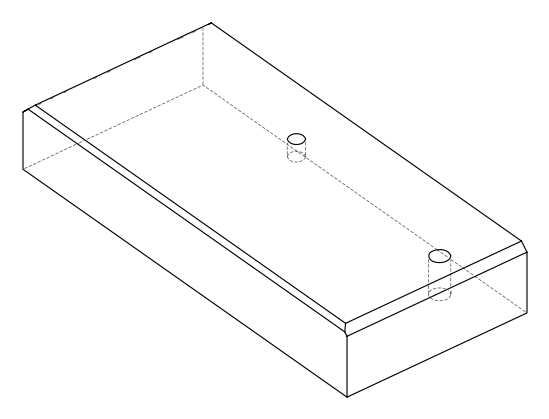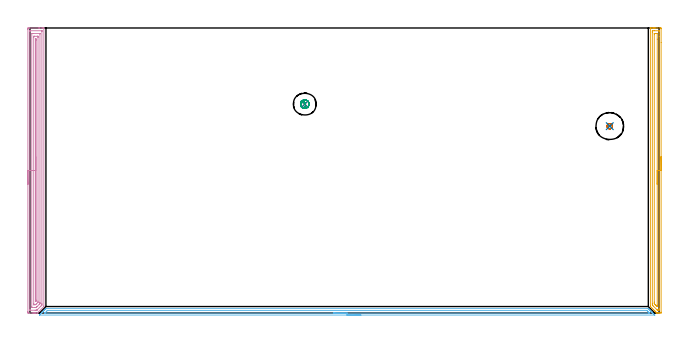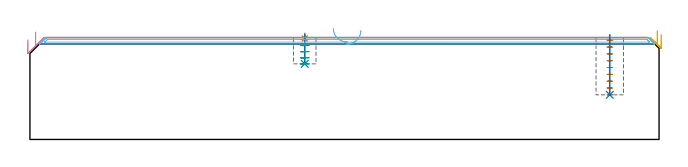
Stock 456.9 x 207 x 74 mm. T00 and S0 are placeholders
(PLAN: 8 operations, 5 tool changes, 22.4 min)
(1 SPOT_DRILL | STEP1POCKET | NXT0321_9005460120000 | 0.03 min | 3 mm3)
(2 DRILL_BLIND_HOLE_INTO_CENTER | STEP1POCKET | NXT0301_128 | 0.09 min | 2026 mm3)
(3 MILL_ROUGH_BLIND_HOLE_CONTOUR | STEP1POCKET | NXT0201_010 | Spiral | 0.65 min | 1951 mm3)
(4 AREA_MILL | FG_CHAMFER_SURFACE | UGT0205_001 | 8.41 min | 13927 mm3)
(5 AREA_MILL_1 | FG_CHAMFER_SURFACE_1 | UGT0205_001 | 5.15 min | 6290 mm3)
(6 AREA_MILL_2 | FG_CHAMFER_SURFACE_2 | UGT0205_001 | 7.26 min | 4872 mm3)
(7 MILL_BLIND_HOLE_FROM_SOLID_MATERIAL | STEP1POCKET_1 | NXT0201_012 | Spiral | 0.67 min | 12930 mm3)
(8 BORE_BLIND_HOLE | STEP1POCKET_1 | UGT0332_076 | 0.18 min | 0 mm3)
(TOOL NXT0321_9005460120000 | NC Spot Drill, 142deg, 12mm, Carbide, Uncoated | D12 PA142 FL30 Z2)
(TOOL NXT0301_128 | Carbide Drill 12mm [861.1-1200-036A1-GP GC34] | D12 PA150 FL37.4 Z2)
(TOOL NXT0201_010 | ENDMILL 10mm [2P460-1000-NA 1630] | D10 FL30 Z6)
(TOOL UGT0205_001 | Chamfer Mill 20 x 3 x 45 deg. | D20 FL50 Z2)
(TOOL NXT0201_012 | ENDMILL 16mm [2P460-1600-NA 1630] | D16 FL38 Z6)
(TOOL UGT0332_076 | 19.75 mm Rough Boring Bar | D19.75)
(OP 1 SPOT_DRILL)
G17 G21 G94 G90
T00 M6
G54
G17 G0 G90 X199.6 Y151.7 S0 M3
G43 Z84. H0
G94 G81 G98 Z73.298 F250. R77.
G80
M5
M2
(OP 2 DRILL_BLIND_HOLE_INTO_CENTER)
G17 G21 G94 G90
T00 M6
G54
G17 G0 G90 X199.6 Y151.7 S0 M3
G43 Z84. H1
G94 G81 G98 Z54.9 F250. R76.
G80
M5
M2
(OP 3 MILL_ROUGH_BLIND_HOLE_CONTOUR)
G17 G21 G94 G90
T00 M6
G54
G17 G0 G90 X199.6 Y151.7 S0 M3
G43 Z84. H1
Z72.58
G94 G3 X200.053 Y152.39 R0.494 F250.
X198.974 Y153.145 R1.257
X196.912 Y151.848 R2.094
X197.444 Y149.404 R2.207
X201.896 Y149.544 R3.15
X197.444 Y149.404 R-3.15
X199.67 Y149.474 R1.575
X199.6 Y151.7 R1.575
G0 Z68.16
G3 X200.053 Y152.39 R0.494
X198.974 Y153.145 R1.257
X196.912 Y151.848 R2.094
X197.444 Y149.404 R2.207
X201.896 Y149.544 R3.15
X197.444 Y149.404 R-3.15
X199.67 Y149.474 R1.575
X199.6 Y151.7 R1.575
G0 Z63.74
G3 X200.053 Y152.39 R0.494
X198.974 Y153.145 R1.257
X196.912 Y151.848 R2.094
X197.444 Y149.404 R2.207
X201.896 Y149.544 R3.15
X197.444 Y149.404 R-3.15
X199.67 Y149.474 R1.575
X199.6 Y151.7 R1.575
G0 Z59.32
G3 X200.053 Y152.39 R0.494
X198.974 Y153.145 R1.257
X196.912 Y151.848 R2.094
X197.444 Y149.404 R2.207
X201.896 Y149.544 R3.15
X197.444 Y149.404 R-3.15
X199.67 Y149.474 R1.575
X199.6 Y151.7 R1.575
G0 Z54.9
G3 X200.053 Y152.39 R0.494
X198.974 Y153.145 R1.257
X196.912 Y151.848 R2.094
X197.444 Y149.404 R2.207
X201.896 Y149.544 R3.15
X197.444 Y149.404 R-3.15
X199.67 Y149.474 R1.575
X199.6 Y151.7 R1.575
G0 Z84.
M5
M2
(OP 4 AREA_MILL)
G17 G21 G94 G90
T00 M6
G54
G17 G0 G90 X-1.5 Y93.5 S1061 M3
G43 Z84. H0
Z72.4
G94 G1 Y93.538 Z71.528 F250.
Y93.652 Z70.663
Y93.841 Z69.812
Y94.103 Z68.98
Y94.437 Z68.174
Y94.84 Z67.4
Y95.308 Z66.664
Y95.84 Z65.972
Y96.429 Z65.329
Y97.072 Z64.739
Y97.764 Z64.208
Y98.5 Z63.74
Y99.274 Z63.337
Y100.08 Z63.003
Y100.912 Z62.741
Y101.764 Z62.552
Y102.628 Z62.438
Y103.5 Z62.4
Y206.02
X-1.499 Y206.414 Z62.401
X-1.494 Y206.906 Z62.403
X-1.491 Y206.992 Z62.406
X-1.007 Y206.996 Z62.89
X-0.425 Y207. Z63.471
X6.069 Z69.963
X6.675 Z70.573
X6.953 Z70.85
X8.722 Z72.617
X9.278 Z73.177
X9.607 Z73.506
X9.79 Z73.689
X10.085 Y206.993 Z73.976
X10.097 Y206.991 Z73.988
X10.1 Y206.86 Z74.
Y5.041
X10.098 Y4.705 Z73.986
X10.056 Y4.655 Z73.955
X5.689 Y0.289 Z69.588
X5.479 Y0.082 Z69.378
X5.404 Y0.01 Z69.302
X5.193 Y0. Z69.093
X4.3 Z68.199
X3.972 Z67.871
X3.415 Z67.311
X3.137 Z67.034
X2.531 Z66.428
X2.253 Z66.15
X1.647 Z65.541
X-1.007 Y0.001 Z62.889
X-1.232 Y0.003 Z62.664
X-1.491 Y0.008 Z62.405
X-1.494 Y0.094 Z62.403
X-1.499 Y0.586 Z62.401
X-1.5 Y1.083 Z62.4
Y103.5
X-0.086 Z63.814
Y204.632
X-0.084 Y204.846 Z63.816
X-0.081 Y204.952 Z63.819
X-0.079 Y204.975 Z63.821
X-0.069 Y204.99 Z63.831
X0.032 Y204.993 Z63.932
X0.398 Y204.999 Z64.298
X8.358 Z72.258
X8.57 Y204.994 Z72.47
X8.657 Y204.99 Z72.557
X8.679 Y204.98 Z72.579
X8.681 Y204.942 Z72.581
X8.684 Y204.851 Z72.584
X8.686 Y204.669 Z72.586
Y204.632
Y6.86
X8.684 Y5.971 Z72.584
X8.682 Y5.932 Z72.582
X8.665 Y5.727 Z72.565
X8.53 Y5.586 Z72.43
X8.357 Y5.409 Z72.257
X7.991 Y5.041 Z71.891
X5.318 Y2.368 Z69.218
X5.184 Y2.234 Z69.084
X5.033 Y2.086 Z68.933
X4.977 Y2.034 Z68.877
X4.953 Y2.014 Z68.853
X4.924 Y2.01 Z68.824
X4.663 Y2.002 Z68.563
X4.3 Y2.001 Z68.2
X3.78 Y2. Z67.68
X0.241 Y2.001 Z64.141
X0.03 Y2.006 Z63.93
X-0.057 Y2.01 Z63.843
X-0.079 Y2.02 Z63.821
X-0.081 Y2.058 Z63.819
X-0.084 Y2.149 Z63.816
X-0.086 Y2.331 Z63.814
Y2.368
Y103.5
X1.328 Z65.228
X1.329 Y202.85 Z65.229
X1.33 Y202.93 Z65.23
X1.333 Y202.969 Z65.233
X1.334 Y202.983 Z65.234
X1.351 Y202.99 Z65.251
X1.5 Y202.998 Z65.4
X1.647 Y202.999 Z65.547
X2.382 Y203. Z66.282
X6.953 Y202.999 Z70.853
X7.102 Y202.996 Z71.002
X7.2 Y202.992 Z71.1
X7.265 Y202.986 Z71.165
X7.267 Y202.956 Z71.167
X7.269 Y202.85 Z71.169
X7.271 Y202.53 Z71.171
Y7.714
X7.27 Y7.394 Z71.17
X7.266 Y6.823 Z71.166
X7.265 Y6.787 Z71.165
X7.244 Y6.755 Z71.144
X7.198 Y6.703 Z71.098
X7.137 Y6.638 Z71.037
X6.953 Y6.453 Z70.853
X6.694 Y6.193 Z70.594
X5.184 Y4.683 Z69.084
X4.918 Y4.418 Z68.818
X4.648 Y4.15 Z68.548
X4.53 Y4.04 Z68.43
X4.496 Y4.01 Z68.396
X4.445 Y4.004 Z68.345
X4.3 Y4.002 Z68.2
X3.564 Y4. Z67.464
X1.795 Z65.695
X1.647 Y4.001 Z65.547
X1.498 Y4.004 Z65.398
X1.399 Y4.008 Z65.299
X1.335 Y4.014 Z65.235
X1.333 Y4.044 Z65.233
X1.331 Y4.15 Z65.231
X1.329 Y4.47 Z65.229
X1.328 Y103.5 Z65.228
X2.743 Z66.643
Y200.177
X2.747 Y200.851 Z66.647
X2.75 Y200.95 Z66.65
X2.757 Y200.99 Z66.657
X2.803 Y200.992 Z66.703
X3.007 Y200.996 Z66.907
X3.415 Y201. Z67.315
X3.483 Z67.383
X5.252 Z69.152
X5.613 Y200.998 Z69.513
X5.794 Y200.995 Z69.694
X5.838 Y200.99 Z69.738
X5.851 Y200.987 Z69.751
X5.852 Y200.973 Z69.752
X5.855 Y200.915 Z69.755
X5.857 Y200.391 Z69.757
Y200.177
X5.856 Y8.605 Z69.756
X5.852 Y7.932 Z69.752
X5.85 Y7.825 Z69.75
X5.754 Y7.714 Z69.654
X5.472 Y7.424 Z69.372
X4.874 Y6.823 Z68.774
X4.585 Y6.535 Z68.485
X4.3 Y6.254 Z68.2
X4.136 Y6.097 Z68.036
X4.026 Y6.01 Z67.926
X3.348 Y6. Z67.248
X2.986 Y6.002 Z66.886
X2.806 Y6.005 Z66.706
X2.762 Y6.01 Z66.662
X2.749 Y6.013 Z66.649
X2.747 Y6.026 Z66.647
X2.745 Y6.085 Z66.645
X2.743 Y6.61 Z66.643
Y6.823
Y103.5
X4.157 Z68.057
Y198.539
X4.158 Y198.683 Z68.058
X4.164 Y198.971 Z68.064
X4.166 Y198.992 Z68.066
X4.17 Y198.994 Z68.07
X4.187 Y198.998 Z68.087
X4.225 Y198.999 Z68.125
X4.3 Y198.998 Z68.2
X4.385 Y198.994 Z68.285
X4.432 Y198.99 Z68.332
X4.436 Y198.827 Z68.336
X4.441 Y198.539 Z68.341
X4.443 Y198.395 Z68.343
Y198.251
Y9.352
X4.442 Y9.208 Z68.342
X4.437 Y8.92 Z68.337
X4.435 Y8.845 Z68.335
X4.422 Y8.828 Z68.322
X4.387 Y8.788 Z68.287
X4.3 Y8.698 Z68.2
X4.253 Y8.652 Z68.153
X4.204 Y8.605 Z68.104
X4.182 Y8.592 Z68.082
X4.163 Y8.583 Z68.063
X4.16 Y8.605 Z68.06
X4.159 Y8.634 Z68.059
X4.157 Y8.749 Z68.057
Y103.5
Y104.372 Z68.095
Y105.236 Z68.209
Y106.088 Z68.398
Y106.92 Z68.66
Y107.726 Z68.994
Y108.5 Z69.397
Y109.236 Z69.865
Y109.928 Z70.396
Y110.571 Z70.986
Y111.16 Z71.629
Y111.692 Z72.321
Y112.16 Z73.057
Y112.563 Z73.831
Y112.897 Z74.637
Y113.159 Z75.469
Y113.348 Z76.32
Y113.462 Z77.185
Y113.5 Z78.057
G0 Z84.
M5
M2
(OP 5 AREA_MILL_1)
G17 G21 G94 G90
T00 M6
G54
G17 G0 G90 X458.4 Y113.5 S1061 M3
G43 Z84. H0
Z76.2
G94 G1 Y113.462 Z75.328 F250.
Y113.348 Z74.464
Y113.159 Z73.612
Y112.897 Z72.78
Y112.563 Z71.974
Y112.16 Z71.2
Y111.692 Z70.464
Y111.16 Z69.772
Y110.571 Z69.129
Y109.928 Z68.54
Y109.236 Z68.009
Y108.5 Z67.54
Y107.726 Z67.137
Y106.92 Z66.803
Y106.088 Z66.541
Y105.237 Z66.352
Y104.372 Z66.238
Y103.5 Z66.2
Y0.586
X458.398 Y0.338 Z66.202
X458.391 Y0.003 Z66.205
X458.284 Y0. Z66.314
X457.131 Z67.464
X456.58 Z68.019
X456.254 Z68.345
X455.377 Z69.223
X455.364 Z69.236
X455.302 Y0.01 Z69.297
X455.163 Y0.136 Z69.436
X454.733 Y0.567 Z69.867
X454.5 Y0.798 Z70.096
X453.895 Y1.405 Z70.705
X453.823 Y1.477 Z70.776
X453.623 Y1.675 Z70.973
X453.057 Y2.243 Z71.543
X452.932 Y2.368 Z71.667
X452.746 Y2.552 Z71.85
X452.219 Y3.081 Z72.381
X451.869 Y3.43 Z72.728
X450.954 Y4.345 Z73.644
X450.714 Y4.587 Z73.88
X450.599 Y4.706 Z73.983
X450.6 Y5.04 Z74.
Y206.86
X450.602 Y206.99 Z73.988
X450.721 Y206.997 Z73.872
X450.846 Y207. Z73.753
X451.543 Z73.057
X452.194 Z72.405
X452.746 Z71.85
X453.021 Z71.575
X453.623 Z70.974
X453.898 Z70.699
X454.497 Z70.097
X457.708 Z66.889
X458.009 Y206.996 Z66.588
X458.392 Y206.99 Z66.205
X458.396 Y206.807 Z66.202
X458.399 Y206.414 Z66.201
X458.4 Y196.406 Z66.2
Y103.5
X456.986 Z67.614
Y3.259
X456.984 Y2.518 Z67.616
X456.981 Y2.368 Z67.619
X456.971 Y2.01 Z67.629
X456.613 Y2.003 Z67.987
X456.254 Z68.346
X455.892 Y2.007 Z68.708
X455.79 Y2.01 Z68.81
X455.742 Y2.019 Z68.858
X455.715 Y2.043 Z68.885
X455.604 Y2.149 Z68.996
X455.382 Y2.368 Z69.218
X452.71 Y5.041 Z71.89
X452.021 Y5.777 Z72.579
X452.014 Y6.823 Z72.586
Y203.741
X452.016 Y204.482 Z72.584
X452.019 Y204.632 Z72.581
X452.029 Y204.99 Z72.571
X452.386 Y204.997 Z72.214
X453.623 Y205. Z70.977
X456.77 Z67.83
X456.922 Y204.999 Z67.678
X456.945 Y204.997 Z67.655
X456.969 Y204.991 Z67.631
X456.979 Y204.986 Z67.621
X456.98 Y204.969 Z67.62
X456.985 Y204.782 Z67.615
X456.986 Y200.752 Z67.614
Y103.5
X455.572 Z69.028
X455.571 Y5.734 Z69.029
X455.57 Y5.041 Z69.03
X455.569 Y4.846 Z69.031
X455.565 Y4.664 Z69.035
X455.377 Y4.834 Z69.223
X455.162 Y5.041 Z69.438
X454.5 Y5.699 Z70.1
X454.268 Y5.932 Z70.332
X453.623 Y6.583 Z70.977
X453.506 Y6.707 Z71.094
X453.45 Y6.768 Z71.15
X453.435 Y6.823 Z71.165
X453.433 Y7.016 Z71.167
X453.429 Y7.714 Z71.171
Y7.911
Y202.156
X453.431 Y202.85 Z71.169
X453.433 Y202.948 Z71.167
X453.435 Y202.989 Z71.165
X453.48 Y202.995 Z71.12
X453.623 Y202.997 Z70.977
X454.353 Y203. Z70.247
X455.23 Z69.37
X455.377 Y202.997 Z69.223
X455.524 Y202.992 Z69.076
X455.561 Y202.99 Z69.039
X455.565 Y202.967 Z69.035
X455.569 Y202.916 Z69.031
X455.57 Y202.85 Z69.03
X455.572 Y198.882 Z69.029
Y103.5 Z69.028
Y102.628 Z69.067
Y101.764 Z69.18
Y100.912 Z69.369
Y100.08 Z69.632
Y99.274 Z69.965
Y98.5 Z70.368
Y97.764 Z70.837
Y97.072 Z71.368
Y96.429 Z71.957
Y95.84 Z72.601
Y95.309 Z73.293
Y94.84 Z74.028
Y94.437 Z74.802
Y94.103 Z75.608
Y93.841 Z76.44
Y93.652 Z77.292
Y93.538 Z78.157
Y93.5 Z79.028
G0 Z84.
M5
M2
(OP 6 AREA_MILL_2)
G17 G21 G94 G90
T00 M6
G54
G17 G0 G90 X240.35 Y-1.5 S1061 M3
G43 Z84. H0
Z79.3
G94 G1 X240.312 Z78.428 F250.
X240.198 Z77.564
X240.009 Z76.712
X239.747 Z75.88
X239.413 Z75.074
X239.01 Z74.3
X238.541 Z73.564
X238.01 Z72.872
X237.421 Z72.229
X236.778 Z71.64
X236.086 Z71.109
X235.35 Z70.64
X234.576 Z70.237
X233.77 Z69.903
X232.938 Z69.641
X232.086 Z69.452
X231.222 Z69.338
X230.35 Z69.3
X7.134
X6.92 Y-1.494 Z69.303
X6.918 Y-1.493 Z69.304
X6.92 Y-1.479 Z69.318
X7.337 Y-1.063 Z69.737
X7.469 Y-0.93 Z69.867
X7.515 Y-0.885 Z69.914
X7.72 Y-0.679 Z70.12
X7.765 Y-0.633 Z70.164
X7.813 Y-0.587 Z70.212
X8.016 Y-0.384 Z70.415
X8.062 Y-0.337 Z70.46
X8.11 Y-0.289 Z70.51
X8.311 Y-0.088 Z70.711
X8.359 Y-0.04 Z70.757
X8.408 Y0.009 Z70.808
X8.607 Y0.207 Z71.006
X8.655 Y0.257 Z71.054
X8.706 Y0.306 Z71.105
X8.902 Y0.503 Z71.302
X8.952 Y0.553 Z71.35
X9.004 Y0.604 Z71.403
X9.198 Y0.799 Z71.598
X9.249 Y0.85 Z71.647
X9.301 Y0.902 Z71.701
X9.494 Y1.094 Z71.893
X9.545 Y1.147 Z71.943
X9.599 Y1.199 Z71.998
X9.789 Y1.39 Z72.189
X9.842 Y1.443 Z72.24
X9.897 Y1.497 Z72.296
X10.085 Y1.685 Z72.484
X10.138 Y1.74 Z72.537
X10.194 Y1.795 Z72.594
X10.38 Y1.981 Z72.78
X10.435 Y2.037 Z72.833
X10.492 Y2.093 Z72.892
X10.676 Y2.276 Z73.075
X10.732 Y2.333 Z73.13
X10.79 Y2.39 Z73.189
X10.971 Y2.572 Z73.371
X11.028 Y2.63 Z73.427
X11.087 Y2.689 Z73.486
X11.474 Y3.075 Z73.873
X11.523 Y3.123 Z73.922
X11.596 Y3.194 Z73.992
X11.981 Y3.2 Z74.
X448.719
X449.104 Y3.194 Z73.992
X449.177 Y3.123 Z73.922
X449.226 Y3.075 Z73.873
X449.612 Y2.689 Z73.486
X449.672 Y2.63 Z73.427
X449.729 Y2.572 Z73.371
X449.91 Y2.39 Z73.189
X449.968 Y2.333 Z73.13
X450.024 Y2.276 Z73.075
X450.208 Y2.093 Z72.892
X450.265 Y2.037 Z72.833
X450.32 Y1.981 Z72.78
X450.506 Y1.795 Z72.594
X450.562 Y1.74 Z72.537
X450.615 Y1.685 Z72.484
X450.803 Y1.497 Z72.296
X450.858 Y1.443 Z72.24
X450.911 Y1.39 Z72.189
X451.101 Y1.199 Z71.998
X451.155 Y1.147 Z71.943
X451.206 Y1.094 Z71.893
X451.399 Y0.902 Z71.701
X451.451 Y0.85 Z71.647
X451.502 Y0.799 Z71.598
X451.696 Y0.604 Z71.403
X451.748 Y0.553 Z71.35
X451.797 Y0.503 Z71.302
X451.994 Y0.306 Z71.105
X452.045 Y0.257 Z71.054
X452.093 Y0.207 Z71.006
X452.292 Y0.009 Z70.808
X452.341 Y-0.04 Z70.757
X452.389 Y-0.088 Z70.711
X452.59 Y-0.289 Z70.51
X452.638 Y-0.337 Z70.46
X452.684 Y-0.384 Z70.415
X452.887 Y-0.587 Z70.212
X452.934 Y-0.633 Z70.164
X452.98 Y-0.679 Z70.12
X453.185 Y-0.885 Z69.914
X453.231 Y-0.93 Z69.867
X453.363 Y-1.063 Z69.737
X453.483 Y-1.183 Z69.617
X453.676 Y-1.375 Z69.423
X453.78 Y-1.483 Z69.315
X453.783 Y-1.494 Z69.303
X453.78 Y-1.499 Z69.299
X453.566 Y-1.5 Z69.3
X230.35
Y-0.086 Z70.714
X11.042 Y-0.085 Z70.715
X10.95 Y-0.083 Z70.717
X10.784 Y-0.079 Z70.721
X10.818 Y-0.04 Z70.76
X10.95 Y0.097 Z70.897
X11.087 Y0.238 Z71.038
X12.286 Y1.436 Z72.236
X12.593 Y1.74 Z72.54
X12.626 Y1.768 Z72.568
X12.639 Y1.778 Z72.578
X12.69 Y1.781 Z72.581
X12.782 Y1.785 Z72.585
X12.828 Y1.786 Z72.586
X12.874
X447.826 Y1.785 Z72.585
X447.872 Y1.784 Z72.584
X447.963 Y1.779 Z72.579
X448.07 Y1.769 Z72.569
X448.102 Y1.74 Z72.54
X448.719 Y1.13 Z71.93
X449. Y0.85 Z71.65
X449.612 Y0.236 Z71.036
X449.882 Y-0.04 Z70.76
X449.912 Y-0.073 Z70.727
X449.796 Y-0.08 Z70.72
X449.704 Y-0.084 Z70.716
X449.658 Y-0.085 Z70.715
X449.612 Y-0.086 Z70.714
X230.35
X229.478 Z70.752
X228.613 Z70.866
X227.762 Z71.055
X226.93 Z71.317
X226.124 Z71.651
X225.35 Z72.054
X224.614 Z72.523
X223.922 Z73.054
X223.279 Z73.643
X222.69 Z74.286
X222.158 Z74.979
X221.69 Z75.714
X221.287 Z76.488
X220.953 Z77.294
X220.691 Z78.126
X220.502 Z78.978
X220.388 Z79.843
X220.35 Z80.714
G0 Z84.
M5
M2
(OP 7 MILL_BLIND_HOLE_FROM_SOLID_MATERIAL)
G17 G21 G94 G90
T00 M6
G54
G17 G0 G90 X421.1 Y135.7 S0 M3
G43 Z84. H1
Z72.044
G94 G3 X422.075 Y136.675 R0.975 F250.
X421.1 Y137.65 R0.975
X419.15 Y135.7 R1.95
X421.1 Y137.65 R-1.95
X420.125 Y136.675 R0.975
X421.1 Y135.7 R0.975
G0 Z67.089
G3 X422.075 Y136.675 R0.975
X421.1 Y137.65 R0.975
X419.15 Y135.7 R1.95
X421.1 Y137.65 R-1.95
X420.125 Y136.675 R0.975
X421.1 Y135.7 R0.975
G0 Z62.133
G3 X422.075 Y136.675 R0.975
X421.1 Y137.65 R0.975
X419.15 Y135.7 R1.95
X421.1 Y137.65 R-1.95
X420.125 Y136.675 R0.975
X421.1 Y135.7 R0.975
G0 Z57.178
G3 X422.075 Y136.675 R0.975
X421.1 Y137.65 R0.975
X419.15 Y135.7 R1.95
X421.1 Y137.65 R-1.95
X420.125 Y136.675 R0.975
X421.1 Y135.7 R0.975
G0 Z52.222
G3 X422.075 Y136.675 R0.975
X421.1 Y137.65 R0.975
X419.15 Y135.7 R1.95
X421.1 Y137.65 R-1.95
X420.125 Y136.675 R0.975
X421.1 Y135.7 R0.975
G0 Z47.267
G3 X422.075 Y136.675 R0.975
X421.1 Y137.65 R0.975
X419.15 Y135.7 R1.95
X421.1 Y137.65 R-1.95
X420.125 Y136.675 R0.975
X421.1 Y135.7 R0.975
G0 Z42.311
G3 X422.075 Y136.675 R0.975
X421.1 Y137.65 R0.975
X419.15 Y135.7 R1.95
X421.1 Y137.65 R-1.95
X420.125 Y136.675 R0.975
X421.1 Y135.7 R0.975
G0 Z37.356
G3 X422.075 Y136.675 R0.975
X421.1 Y137.65 R0.975
X419.15 Y135.7 R1.95
X421.1 Y137.65 R-1.95
X420.125 Y136.675 R0.975
X421.1 Y135.7 R0.975
G0 Z32.4
G3 X422.075 Y136.675 R0.975
X421.1 Y137.65 R0.975
X419.15 Y135.7 R1.95
X421.1 Y137.65 R-1.95
X420.125 Y136.675 R0.975
X421.1 Y135.7 R0.975
G0 Z84.
M5
M2
(OP 8 BORE_BLIND_HOLE)
G17 G21 G94 G90
T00 M6
G54
G17 G0 G90 X421.1 Y135.7 S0 M3
G43 Z84. H0
G94 G85 G98 Z32.4 F250. R76.
G80
M5
M2
